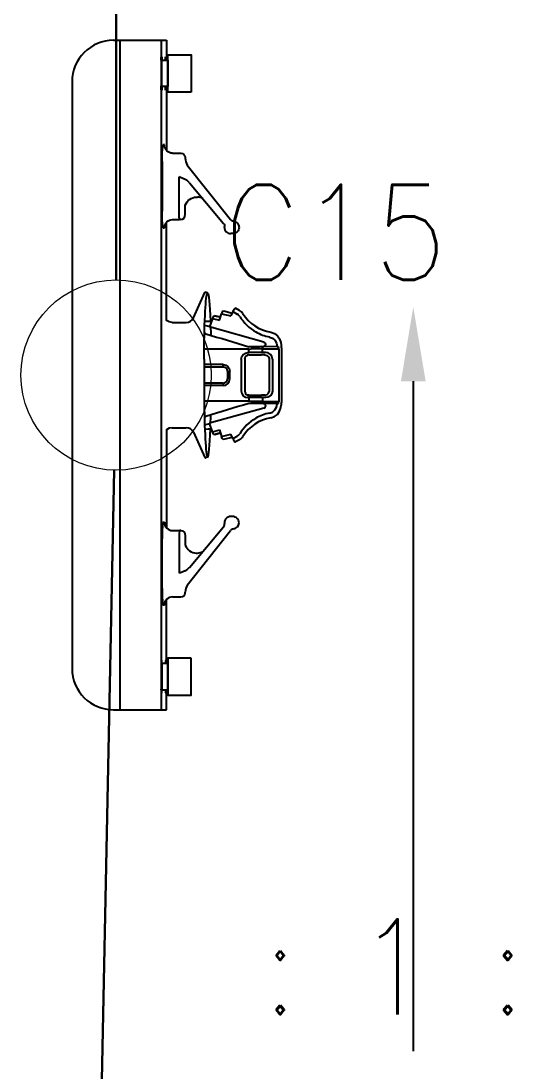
# Model space of a CAD drawing. Header units: inches. Extents: x 47316 to 59086, y 3141 to 11743.
# Drawn here: x 51490.76 to 51503.72, y 11360.63 to 11388.22 of the extents above; entities that cross this region are included whole.
import ezdxf

# ---------------------------------------------------------------- set-up
doc = ezdxf.new("R2010")
doc.units = ezdxf.units.IN
doc.header["$MEASUREMENT"] = 0
doc.styles.get("Standard").update_dxf_attribs({"font": ''})
doc.styles.add('样式 100', font='SimSun.ttf', dxfattribs={"width": 0.7, "height": 3.5})
doc.styles.get('Standard').set_extended_font_data('SimSun')
doc.linetypes.add('_VH_FELT_TAPE', pattern='A,0.4,-0.7,["FELT",Standard,S=0.3,R=0,X=-0.5,Y=-0.15],-0.7', length=1.8)

msp = doc.modelspace()

# ---------------------------------------------------------------- linework, layer by layer
at = {"color": 142, "linetype": '_VH_FELT_TAPE', "lineweight": 30, "ltscale": 5}
for p, q in [((51493.257, 11464.159), (51493.257, 11381.414)), ((51491.837, 11309.449), (51493.206, 11376.415))]:
    msp.add_line(p, q, dxfattribs=at)
at = {"color": 0, "lineweight": -3}
for p, q in [((51493.19, 11387.708), (51494.579, 11387.708)), ((51493.356, 11387.708), (51493.355, 11370.121)), ((51494.443, 11387.708), (51494.442, 11370.121)), ((51492.099, 11386.62), (51492.099, 11371.209)), ((51497.531, 11379.607), (51497.531, 11378.214)), ((51497.601, 11379.626), (51497.601, 11378.209)), ((51495.572, 11379.332), (51495.572, 11378.461)), ((51496.548, 11379.332), (51496.548, 11378.486)), ((51496.64, 11379.338), (51496.64, 11378.486)), ((51497.278, 11379.335), (51497.278, 11378.486)), ((51497.367, 11379.334), (51497.367, 11378.486)), ((51496.182, 11379.017), (51496.182, 11378.811)), ((51496.244, 11378.811), (51496.244, 11379.023)), ((51493.19, 11370.121), (51494.579, 11370.12))]:
    msp.add_line(p, q, dxfattribs=at)
at = {"color": 0, "lineweight": -3, "ltscale": 0.332318}
for p, q in [((51494.579, 11387.708), (51494.579, 11387.183)), ((51494.58, 11386.491), (51494.58, 11384.815)), ((51494.58, 11371.338), (51494.58, 11373.014)), ((51494.579, 11370.121), (51494.579, 11370.645))]:
    msp.add_line(p, q, dxfattribs=at)
at = {"color": 0, "lineweight": -3, "ltscale": 0.001047}
for p, q in [((51494.457, 11387.273), (51494.448, 11387.273)), ((51494.572, 11387.273), (51494.563, 11387.273)), ((51494.448, 11386.402), (51494.457, 11386.402)), ((51494.563, 11386.402), (51494.572, 11386.402)), ((51494.448, 11371.427), (51494.457, 11371.427)), ((51494.563, 11371.427), (51494.572, 11371.427)), ((51494.457, 11370.556), (51494.448, 11370.556)), ((51494.572, 11370.556), (51494.563, 11370.556))]:
    msp.add_line(p, q, dxfattribs=at)
at = {"color": 0, "lineweight": -3, "ltscale": 0.002289}
for p, q in [((51494.443, 11387.184), (51494.443, 11387.164)), ((51494.443, 11370.645), (51494.443, 11370.665))]:
    msp.add_line(p, q, dxfattribs=at)
at = {"color": 0, "lineweight": -3, "ltscale": 0.003926}
for p, q in [((51494.525, 11384.959), (51494.491, 11384.959)), ((51494.926, 11384.741), (51494.96, 11384.741)), ((51494.96, 11383), (51494.926, 11383)), ((51494.491, 11382.782), (51494.525, 11382.782)), ((51494.491, 11375.047), (51494.525, 11375.047)), ((51494.96, 11374.829), (51494.926, 11374.829)), ((51494.525, 11372.87), (51494.491, 11372.87)), ((51494.926, 11373.088), (51494.96, 11373.088))]:
    msp.add_line(p, q, dxfattribs=at)
at = {"color": 0, "lineweight": -3, "ltscale": 0.024965}
for p, q in [((51494.743, 11384.741), (51494.926, 11384.741)), ((51494.743, 11383), (51494.926, 11383)), ((51494.743, 11374.829), (51494.926, 11374.829)), ((51494.743, 11373.088), (51494.926, 11373.088))]:
    msp.add_line(p, q, dxfattribs=at)
at = {"color": 0, "lineweight": -3, "ltscale": 0.15}
for p, q in [((51494.468, 11384.523), (51494.468, 11383.217)), ((51494.468, 11373.305), (51494.468, 11374.611))]:
    msp.add_line(p, q, dxfattribs=at)
at = {"color": 0, "lineweight": -3, "ltscale": 0.205304}
for p, q in [((51495.129, 11384.43), (51496.262, 11382.998)), ((51495.129, 11373.398), (51496.262, 11374.831))]:
    msp.add_line(p, q, dxfattribs=at)
at = {"color": 0, "lineweight": -3, "ltscale": 0.103993}
for p, q in [((51494.914, 11383.217), (51494.914, 11384.123)), ((51494.914, 11374.611), (51494.914, 11373.706))]:
    msp.add_line(p, q, dxfattribs=at)
at = {"color": 0, "lineweight": -3, "ltscale": 0.000957}
for p, q in [((51495.186, 11383.968), (51495.18, 11383.974)), ((51495.186, 11373.861), (51495.18, 11373.854))]:
    msp.add_line(p, q, dxfattribs=at)
at = {"color": 0, "lineweight": -3, "ltscale": 0.160367}
for p, q in [((51495.186, 11383.968), (51496.083, 11382.898)), ((51495.186, 11373.861), (51496.083, 11374.931))]:
    msp.add_line(p, q, dxfattribs=at)
at = {"color": 0, "lineweight": -3, "ltscale": 0.018622}
for p, q in [((51495.074, 11383.217), (51495.074, 11383.379)), ((51495.074, 11374.611), (51495.074, 11374.449))]:
    msp.add_line(p, q, dxfattribs=at)
at = {"color": 0, "lineweight": -3, "ltscale": 0.295107}
for p, q in [((51494.58, 11380.359), (51494.58, 11382.926)), ((51494.58, 11377.47), (51494.58, 11374.903))]:
    msp.add_line(p, q, dxfattribs=at)
at = {"color": 0, "lineweight": -3, "ltscale": 0.006537}
for p, q in [((51496.326, 11382.631), (51496.269, 11382.631)), ((51496.326, 11375.198), (51496.269, 11375.198))]:
    msp.add_line(p, q, dxfattribs=at)
at = {"color": 0, "lineweight": -3, "ltscale": 0.083409}
for p, q in [((51495.293, 11380.419), (51495.591, 11381.081)), ((51495.293, 11377.41), (51495.591, 11376.748))]:
    msp.add_line(p, q, dxfattribs=at)
at = {"color": 0, "lineweight": -3, "ltscale": 0.007489}
for p, q in [((51495.664, 11381.068), (51495.603, 11381.092)), ((51495.664, 11376.761), (51495.603, 11376.736))]:
    msp.add_line(p, q, dxfattribs=at)
at = {"color": 0, "lineweight": -3, "ltscale": 0.004151}
for p, q in [((51496.055, 11380.59), (51496.091, 11380.598)), ((51495.816, 11380.465), (51495.851, 11380.473)), ((51495.816, 11377.364), (51495.851, 11377.356)), ((51496.055, 11377.239), (51496.091, 11377.231))]:
    msp.add_line(p, q, dxfattribs=at)
at = {"color": 0, "lineweight": -3, "ltscale": 0.02591}
for p, q in [((51496.091, 11380.598), (51496.31, 11380.543)), ((51496.091, 11377.231), (51496.31, 11377.286))]:
    msp.add_line(p, q, dxfattribs=at)
at = {"color": 0, "lineweight": -3, "ltscale": 0.025901}
for p, q in [((51496.091, 11380.598), (51496.31, 11380.543)), ((51496.091, 11377.231), (51496.31, 11377.286))]:
    msp.add_line(p, q, dxfattribs=at)
at = {"color": 0, "lineweight": -3, "ltscale": 0.014705}
for p, q in [((51496.329, 11380.582), (51496.273, 11380.467)), ((51496.329, 11377.247), (51496.273, 11377.362))]:
    msp.add_line(p, q, dxfattribs=at)
at = {"color": 0, "lineweight": -3, "ltscale": 0.015161}
for p, q in [((51496.329, 11380.582), (51496.443, 11380.517)), ((51496.329, 11377.247), (51496.443, 11377.312))]:
    msp.add_line(p, q, dxfattribs=at)
at = {"color": 0, "lineweight": -3, "ltscale": 0.013839}
for p, q in [((51496.5, 11380.613), (51496.394, 11380.672)), ((51496.5, 11377.216), (51496.394, 11377.157))]:
    msp.add_line(p, q, dxfattribs=at)
at = {"color": 0, "lineweight": -3, "ltscale": 0.01057}
for p, q in [((51495.588, 11380.332), (51495.68, 11380.331)), ((51495.588, 11377.496), (51495.68, 11377.498))]:
    msp.add_line(p, q, dxfattribs=at)
at = {"color": 0, "lineweight": -3, "ltscale": 0.009875}
for p, q in [((51495.68, 11380.331), (51495.766, 11380.329)), ((51495.68, 11377.498), (51495.766, 11377.5))]:
    msp.add_line(p, q, dxfattribs=at)
at = {"color": 0, "lineweight": -3, "ltscale": 0.027039}
for p, q in [((51495.791, 11380.402), (51495.715, 11380.18)), ((51495.791, 11377.426), (51495.715, 11377.649))]:
    msp.add_line(p, q, dxfattribs=at)
at = {"color": 0, "lineweight": -3, "ltscale": 0.021445}
for p, q in [((51495.791, 11380.402), (51495.972, 11380.357)), ((51495.791, 11377.426), (51495.972, 11377.472))]:
    msp.add_line(p, q, dxfattribs=at)
at = {"color": 0, "lineweight": -3, "ltscale": 0.017538}
for p, q in [((51495.851, 11380.473), (51495.999, 11380.436)), ((51495.851, 11377.356), (51495.999, 11377.393))]:
    msp.add_line(p, q, dxfattribs=at)
at = {"color": 0, "lineweight": -3, "ltscale": 0.017531}
for p, q in [((51495.999, 11380.436), (51495.851, 11380.473)), ((51495.999, 11377.393), (51495.851, 11377.356))]:
    msp.add_line(p, q, dxfattribs=at)
at = {"color": 0, "lineweight": -3, "ltscale": 0.020671}
for p, q in [((51495.972, 11380.357), (51496.031, 11380.527)), ((51495.972, 11377.472), (51496.031, 11377.301))]:
    msp.add_line(p, q, dxfattribs=at)
at = {"color": 0, "lineweight": -3, "ltscale": 0.028629}
for p, q in [((51496.031, 11380.527), (51496.273, 11380.467)), ((51496.031, 11377.301), (51496.273, 11377.362))]:
    msp.add_line(p, q, dxfattribs=at)
at = {"color": 0, "lineweight": -3, "ltscale": 0.04135}
for p, q in [((51494.727, 11380.298), (51495.087, 11380.298)), ((51494.727, 11377.531), (51495.087, 11377.531))]:
    msp.add_line(p, q, dxfattribs=at)
at = {"color": 0, "lineweight": -3, "ltscale": 0.009904}
for p, q in [((51495.579, 11380.034), (51495.616, 11379.999)), ((51495.579, 11377.795), (51495.616, 11377.83))]:
    msp.add_line(p, q, dxfattribs=at)
at = {"color": 0, "lineweight": -3, "ltscale": 0.015889}
for p, q in [((51495.584, 11380.225), (51495.718, 11380.188)), ((51495.584, 11377.603), (51495.718, 11377.64))]:
    msp.add_line(p, q, dxfattribs=at)
at = {"color": 0, "lineweight": -3, "ltscale": 0.170382}
for p, q in [((51497.144, 11379.782), (51495.715, 11380.18)), ((51497.144, 11378.046), (51495.715, 11377.649))]:
    msp.add_line(p, q, dxfattribs=at)
at = {"color": 0, "lineweight": -3, "ltscale": 0.134517}
for p, q in [((51496.744, 11379.596), (51495.573, 11379.596)), ((51496.744, 11378.233), (51495.573, 11378.233))]:
    msp.add_line(p, q, dxfattribs=at)
at = {"color": 0, "lineweight": -3, "ltscale": 0.00256}
for p, q in [((51496.744, 11379.506), (51496.722, 11379.506)), ((51496.747, 11379.442), (51496.725, 11379.442)), ((51496.747, 11378.387), (51496.725, 11378.387)), ((51496.744, 11378.322), (51496.722, 11378.322))]:
    msp.add_line(p, q, dxfattribs=at)
at = {"color": 0, "lineweight": -3, "ltscale": 0.010248}
for p, q in [((51496.744, 11379.506), (51496.744, 11379.596)), ((51496.744, 11378.322), (51496.744, 11378.233))]:
    msp.add_line(p, q, dxfattribs=at)
at = {"color": 0, "lineweight": -3, "ltscale": 0.008713}
for p, q in [((51496.825, 11379.659), (51496.749, 11379.659)), ((51496.825, 11378.169), (51496.749, 11378.169))]:
    msp.add_line(p, q, dxfattribs=at)
at = {"color": 0, "lineweight": -3, "ltscale": 0.002913}
for p, q in [((51496.825, 11379.618), (51496.804, 11379.604)), ((51496.825, 11378.21), (51496.804, 11378.224))]:
    msp.add_line(p, q, dxfattribs=at)
at = {"color": 0, "lineweight": -3, "ltscale": 0.004724}
for p, q in [((51496.825, 11379.618), (51496.825, 11379.659)), ((51496.825, 11378.21), (51496.825, 11378.169))]:
    msp.add_line(p, q, dxfattribs=at)
at = {"color": 0, "lineweight": -3, "ltscale": 0.049453}
for p, q in [((51497.516, 11379.662), (51497.085, 11379.66)), ((51497.516, 11378.166), (51497.085, 11378.169))]:
    msp.add_line(p, q, dxfattribs=at)
at = {"color": 0, "lineweight": -3, "ltscale": 0.048928}
for p, q in [((51497.105, 11379.605), (51497.531, 11379.607)), ((51497.105, 11378.223), (51497.531, 11378.221))]:
    msp.add_line(p, q, dxfattribs=at)
at = {"color": 0, "lineweight": -3, "ltscale": 0.011249}
for p, q in [((51497.105, 11379.507), (51497.105, 11379.605)), ((51497.105, 11378.321), (51497.105, 11378.223))]:
    msp.add_line(p, q, dxfattribs=at)
at = {"color": 0, "lineweight": -3, "ltscale": 0.009686}
for p, q in [((51497.189, 11379.508), (51497.105, 11379.507)), ((51497.166, 11379.443), (51497.082, 11379.443)), ((51497.166, 11378.386), (51497.082, 11378.386)), ((51497.189, 11378.321), (51497.105, 11378.321))]:
    msp.add_line(p, q, dxfattribs=at)
at = {"color": 0, "lineweight": -3, "ltscale": 0.0015}
for p, q in [((51497.184, 11379.717), (51497.184, 11379.73)), ((51497.184, 11378.112), (51497.184, 11378.099))]:
    msp.add_line(p, q, dxfattribs=at)
at = {"color": 0, "lineweight": -3, "ltscale": 0.002544}
for p, q in [((51497.494, 11379.662), (51497.516, 11379.662)), ((51497.494, 11378.166), (51497.516, 11378.166))]:
    msp.add_line(p, q, dxfattribs=at)
at = {"color": 0, "lineweight": -3, "ltscale": 0.000172}
for p, q in [((51497.516, 11379.662), (51497.517, 11379.662)), ((51497.516, 11378.166), (51497.517, 11378.167))]:
    msp.add_line(p, q, dxfattribs=at)
at = {"color": 0, "lineweight": -3, "ltscale": 2.9e-05}
for p, q in [((51497.516, 11379.662), (51497.516, 11379.662)), ((51497.516, 11378.166), (51497.516, 11378.166))]:
    msp.add_line(p, q, dxfattribs=at)
at = {"color": 0, "lineweight": -3, "ltscale": 0.001939}
for p, q in [((51497.599, 11379.671), (51497.601, 11379.654)), ((51497.599, 11378.158), (51497.601, 11378.174))]:
    msp.add_line(p, q, dxfattribs=at)
at = {"color": 0, "lineweight": -3, "ltscale": 0.000719}
for p, q in [((51497.601, 11379.626), (51497.602, 11379.632)), ((51497.601, 11378.203), (51497.602, 11378.197))]:
    msp.add_line(p, q, dxfattribs=at)
at = {"color": 0, "lineweight": -3, "ltscale": 0.038371}
for p, q in [((51496.747, 11379.442), (51497.082, 11379.443)), ((51496.747, 11378.387), (51497.082, 11378.386))]:
    msp.add_line(p, q, dxfattribs=at)
at = {"color": 0, "lineweight": -3, "ltscale": 0.057181}
for p, q in [((51496.07, 11379.191), (51495.572, 11379.191)), ((51496.07, 11378.638), (51495.572, 11378.638))]:
    msp.add_line(p, q, dxfattribs=at)
at = {"color": 0, "lineweight": -3, "ltscale": 0.05757}
for p, q in [((51496.073, 11379.126), (51495.572, 11379.126)), ((51496.073, 11378.702), (51495.572, 11378.702))]:
    msp.add_line(p, q, dxfattribs=at)
at = {"color": 1, "lineweight": -3}
msp.add_line((51501.068, 11378.75), (51501.068, 11361.157), dxfattribs=at)
at = {"color": 0, "lineweight": -3}
for points in [[(51495.231, 11386.35), (51494.621, 11386.35), (51494.621, 11387.324), (51495.231, 11387.324)], [(51495.231, 11371.479), (51494.621, 11371.479), (51494.621, 11370.504), (51495.231, 11370.504)]]:
    msp.add_lwpolyline(points, close=True, dxfattribs=at)
at = {"color": 0}
for points in [[(51494.621, 11386.491), (51494.455, 11386.491), (51494.455, 11387.183), (51494.621, 11387.183)], [(51494.621, 11371.338), (51494.455, 11371.338), (51494.455, 11370.645), (51494.621, 11370.645)]]:
    msp.add_lwpolyline(points, close=True, dxfattribs=at)
at = {"color": 0, "lineweight": -3}
for points in [[(51495.069, 11384.634), (51495.069, 11384.634), (51495.069, 11384.633), (51495.07, 11384.632), (51495.072, 11384.615)], [(51495.07, 11384.054), (51494.951, 11384.107), (51494.914, 11384.123)], [(51494.96, 11383), (51495.005, 11383.009), (51495.043, 11383.037), (51495.066, 11383.08), (51495.073, 11383.141), (51495.074, 11383.217)], [(51496.055, 11380.59), (51496.055, 11380.59), (51496.054, 11380.588), (51496.049, 11380.578), (51496.031, 11380.527)], [(51494.727, 11380.298), (51494.652, 11380.312), (51494.586, 11380.351), (51494.58, 11380.359)], [(51495.816, 11380.465), (51495.816, 11380.465), (51495.815, 11380.463), (51495.81, 11380.453), (51495.791, 11380.402)], [(51497.322, 11380.039), (51497.416, 11380.007), (51497.495, 11379.947), (51497.554, 11379.862), (51497.585, 11379.766), (51497.595, 11379.705)], [(51497.288, 11379.914), (51497.365, 11379.885), (51497.428, 11379.832), (51497.473, 11379.756), (51497.493, 11379.67), (51497.494, 11379.662)], [(51497.367, 11379.334), (51497.353, 11379.401), (51497.315, 11379.458), (51497.257, 11379.495), (51497.189, 11379.508)], [(51497.517, 11379.662), (51497.52, 11379.66), (51497.525, 11379.65), (51497.529, 11379.635)], [(51497.166, 11379.443), (51497.226, 11379.426), (51497.261, 11379.393), (51497.278, 11379.347), (51497.278, 11379.335)], [(51497.166, 11378.386), (51497.226, 11378.402), (51497.261, 11378.436), (51497.278, 11378.481), (51497.278, 11378.494)], [(51497.367, 11378.494), (51497.353, 11378.427), (51497.315, 11378.371), (51497.257, 11378.334), (51497.189, 11378.321)], [(51497.288, 11377.914), (51497.365, 11377.943), (51497.428, 11377.997), (51497.473, 11378.072), (51497.493, 11378.159), (51497.494, 11378.166)], [(51497.322, 11377.79), (51497.416, 11377.822), (51497.495, 11377.882), (51497.554, 11377.967), (51497.585, 11378.062), (51497.595, 11378.123)], [(51497.517, 11378.167), (51497.52, 11378.169), (51497.525, 11378.179), (51497.529, 11378.193)], [(51494.727, 11377.531), (51494.652, 11377.517), (51494.586, 11377.478), (51494.58, 11377.47)], [(51495.816, 11377.364), (51495.816, 11377.364), (51495.815, 11377.365), (51495.81, 11377.376), (51495.791, 11377.426)], [(51496.055, 11377.239), (51496.055, 11377.239), (51496.054, 11377.24), (51496.049, 11377.251), (51496.031, 11377.301)], [(51494.96, 11374.829), (51495.005, 11374.819), (51495.043, 11374.791), (51495.066, 11374.749), (51495.073, 11374.688), (51495.074, 11374.611)], [(51495.07, 11373.775), (51494.951, 11373.721), (51494.914, 11373.706)], [(51495.069, 11373.195), (51495.069, 11373.195), (51495.069, 11373.195), (51495.07, 11373.197), (51495.072, 11373.213)]]:
    msp.add_lwpolyline(points, dxfattribs=at)
at = {"color": 1, "linetype": 'Continuous', "lineweight": 15}
msp.add_circle((51493.257, 11378.914), 2.5, dxfattribs=at)
at = {"color": 0, "lineweight": -3}
for centre, radius, start, end in [((51493.189, 11386.618), 1.09, 89.9584, 179.9242), ((51495.483, 11384.64), 0.412, 183.3908, 210.5741), ((51494.703, 11383.376), 0.771, 58.6916, 61.607), ((51494.925, 11383.727), 0.355, 44.1236, 59.8721), ((51495.375, 11383.266), 0.326, 60.6467, 86.6575), ((51496.269, 11382.794), 0.163, 179.9539, 269.9731), ((51496.925, 11380.307), 0.657, 149.4845, 155.2646), ((51496.377, 11380.394), 0.251, 31.9112, 60.806), ((51495.103, 11380.509), 0.211, 269.6502, 334.5306), ((51496.356, 11380.364), 0.176, 31.6034, 60.3209), ((51497.526, 11381.084), 1.197, 211.6249, 240.1038), ((51497.504, 11381.105), 1.082, 212.3096, 260.285), ((51497.496, 11381.036), 1.14, 240.1975, 259.5266), ((51551.707, 11565.128), 193.44, 253.14401, 253.4945), ((51496.742, 11379.816), 0.221, 270.4623, 286.2241), ((51497.355, 11379.608), 0.175, 359.7727, 8.9158), ((51498.631, 11379.796), 1.039, 184.9835, 186.8823), ((51497.338, 11379.632), 0.264, 0.0337, 4.8769), ((51496.729, 11379.367), 0.075, 93.2501, 108.3632), ((51496.073, 11379.017), 0.109, 359.9776, 89.9192), ((51496.073, 11378.811), 0.109, 270.0808, 0.0224), ((51496.729, 11378.462), 0.075, 251.6368, 266.7499), ((51551.707, 11192.701), 193.44, 106.5055, 106.85599), ((51496.742, 11378.012), 0.221, 73.7759, 89.5377), ((51497.355, 11378.221), 0.175, 351.0842, 0.2273), ((51498.631, 11378.033), 1.039, 173.1177, 175.0165), ((51497.338, 11378.197), 0.264, 355.1231, 359.9663), ((51497.496, 11376.793), 1.14, 100.4734, 119.8025), ((51497.526, 11376.744), 1.197, 119.8962, 148.3751), ((51497.504, 11376.724), 1.082, 99.715, 147.6904), ((51495.103, 11377.32), 0.211, 25.4694, 90.3498), ((51496.356, 11377.464), 0.176, 299.6791, 328.3966), ((51496.377, 11377.435), 0.251, 299.194, 328.0888), ((51496.925, 11377.521), 0.657, 204.7354, 210.5155), ((51496.269, 11375.035), 0.163, 90.0269, 180.0461), ((51495.375, 11374.562), 0.326, 273.3425, 299.3533), ((51494.703, 11374.453), 0.771, 298.393, 301.3084), ((51494.925, 11374.102), 0.355, 300.1279, 315.8764), ((51495.483, 11373.189), 0.412, 149.4259, 176.6092), ((51493.189, 11371.211), 1.09, 180.0758, 270.0416)]:
    msp.add_arc(centre, radius, start, end, dxfattribs=at)
at = {"color": 0, "lineweight": -3, "extrusion": (0, 0, -1)}
for centre, major_axis, ratio, start_param, end_param in [((51494.448, 11387.164), (0, -0.109), 0.052336, 1.754873, 3.141593), ((51494.457, 11387.164), (0, -0.109), 0.052336, 3.141593, 4.529543), ((51494.563, 11387.164), (0, -0.109), 0.052336, 1.753642, 3.141593), ((51494.572, 11387.164), (0, -0.109), 0.052336, 3.141593, 4.529543), ((51494.448, 11386.511), (0, -0.109), 0.052336, 0, 1.570796), ((51494.457, 11386.511), (0, -0.109), 0.052336, 4.895235, 6.283185), ((51494.563, 11386.511), (0, -0.109), 0.052336, 0, 1.38795), ((51494.572, 11386.511), (0, -0.109), 0.052336, 4.895235, 6.283185), ((51494.491, 11384.523), (0, 0.435), 0.052336, 4.712389, 6.283185), ((51494.743, 11384.959), (0, -0.218), 0.99863, 0, 1.570796), ((51494.96, 11384.632), (0, 0.109), 0.99863, 6.283185, 7.836254), ((51495.38, 11383.265), (-0.047, 0.323), 0.998069, -1.069697, 0.100875), ((51495.38, 11383.265), (0, 0.326), 0.99863, 6.239552, 6.276183), ((51495.375, 11383.265), (0, 0.326), 0.99863, 6.283171, 6.341363), ((51494.491, 11383.217), (0, 0.435), 0.052336, 3.141592, 4.712389), ((51494.926, 11383.217), (0, 0.218), 0.052336, 3.141593, 4.712389), ((51494.743, 11382.782), (0, 0.218), 0.99863, 4.712389, 6.283185), ((51495.999, 11382.828), (0, 0.109), 0.99863, 0.872665, 1.695698), ((51496.269, 11382.794), (0, -0.163), 0.99863, 1.570796, 1.695698), ((51496.347, 11383.065), (0, -0.109), 0.99863, 0.077204, 0.900384), ((51496.326, 11382.794), (0, 0.163), 0.99863, 1.570796, 3.141593), ((51496.326, 11382.794), (0, 0.163), 0.99863, 0.077204, 1.570796), ((51495.662, 11379.351), (0, 1.717), 0.052336, 4.701004, 6.153994), ((51495.601, 11379.351), (0, 1.741), 0.052336, 6.167282, 6.304507), ((51495.662, 11379.351), (0, 1.717), 0.052336, 6.153994, 6.304507), ((51495.662, 11379.351), (0, 1.717), 0.052336, 0.021322, 0.964512), ((51495.22, 11378.265), (-1.174, -2.407), 0.036399, 2.961841, 3.14353), ((51495.662, 11379.351), (0, 1.717), 0.052336, 1.07205, 1.207343), ((51497.129, 11379.73), (-0.0116, 0.0532), 0.998565, 0.484863, 1.784713), ((51496.722, 11379.332), (-0.037, 0.17), 0.998565, 4.926306, 6.497102), ((51496.79, 11379.516), (-0.871, -0.001), 0.011369, 4.341898, 4.764752), ((51496.79, 11379.614), (0.871, 0.001), 0.011369, 1.200306, 1.554304), ((51496.79, 11379.669), (-0.816, 0), 0.011369, 4.341898, 4.668466), ((51497.085, 11379.606), (-0.0003, 0.0544), 0.362049, 0.012197, 1.582994), ((51497.142, 11379.637), (-0.0457, -0.0075), 0.567896, 1.313191, 1.634478), ((51497.129, 11379.717), (-0.0116, 0.0532), 0.998565, 1.784713, 3.141592), ((51496.749, 11379.338), (-0.023, 0.106), 0.998565, -1.35688, -0.190603), ((51496.07, 11379.017), (-0.037, 0.17), 0.998565, 0.213917, 1.784713), ((51496.073, 11379.191), (0, -0.0653), 0.052336, 6.2718, 7.842596)]:
    msp.add_ellipse(centre, major_axis=major_axis, ratio=ratio, start_param=start_param, end_param=end_param, dxfattribs=at)
at = {"color": 0, "lineweight": -3}
for centre, major_axis, ratio, start_param, end_param in [((51496.07, 11378.812), (-0.037, -0.17), 0.998565, 0.213917, 1.784713), ((51496.073, 11378.637), (0, 0.0653), 0.052336, 6.2718, 7.842596), ((51495.662, 11378.477), (0, -1.717), 0.052336, 4.701004, 6.153994), ((51496.722, 11378.496), (-0.037, -0.17), 0.998565, 4.926306, 6.497102), ((51496.749, 11378.491), (-0.023, -0.106), 0.998565, -1.35688, -0.190603), ((51496.79, 11378.312), (-0.871, 0.001), 0.011369, 4.341898, 4.764752), ((51496.79, 11378.214), (0.871, -0.001), 0.011369, 1.200306, 1.554304), ((51496.79, 11378.16), (-0.816, 0), 0.011369, 4.341898, 4.668466), ((51497.085, 11378.223), (-0.0003, -0.0544), 0.362049, 0.012197, 1.582994), ((51497.142, 11378.192), (-0.0457, 0.0075), 0.567896, 1.313191, 1.634478), ((51497.129, 11378.112), (-0.0116, -0.0532), 0.998565, 1.784713, 3.141592), ((51497.129, 11378.099), (-0.0116, -0.0532), 0.998565, 0.484863, 1.784713), ((51495.662, 11378.477), (0, -1.717), 0.052336, 1.07205, 1.207343), ((51495.662, 11378.477), (0, -1.717), 0.052336, 0.021322, 0.964512), ((51495.22, 11379.564), (-1.174, 2.407), 0.036399, 2.961841, 3.14353), ((51495.601, 11378.477), (0, -1.741), 0.052336, 6.167282, 6.304507), ((51495.662, 11378.477), (0, -1.717), 0.052336, 6.153994, 6.304507), ((51496.326, 11375.035), (0, -0.163), 0.99863, 1.570796, 3.141593), ((51494.491, 11374.611), (0, -0.435), 0.052336, 3.141592, 4.712389), ((51494.743, 11375.047), (0, -0.218), 0.99863, 4.712389, 6.283185), ((51494.926, 11374.611), (0, -0.218), 0.052336, 3.141593, 4.712389), ((51495.999, 11375.001), (0, -0.109), 0.99863, 0.872665, 1.695698), ((51496.269, 11375.035), (0, 0.163), 0.99863, 1.570796, 1.695698), ((51496.347, 11374.763), (0, 0.109), 0.99863, 0.077204, 0.900384), ((51496.326, 11375.035), (0, -0.163), 0.99863, 0.077204, 1.570796), ((51495.38, 11374.563), (-0.047, -0.323), 0.998069, -1.069697, 0.100875), ((51495.38, 11374.563), (0, -0.326), 0.99863, 6.239552, 6.276183), ((51495.375, 11374.563), (0, -0.326), 0.99863, 6.283171, 6.341363), ((51494.491, 11373.305), (0, -0.435), 0.052336, 4.712389, 6.283185), ((51494.96, 11373.197), (0, -0.109), 0.99863, 6.283185, 7.836254), ((51494.743, 11372.87), (0, 0.218), 0.99863, 0, 1.570796), ((51494.448, 11371.318), (0, 0.109), 0.052336, 0, 1.570796), ((51494.457, 11371.318), (0, 0.109), 0.052336, 4.895235, 6.283185), ((51494.563, 11371.318), (0, 0.109), 0.052336, 0, 1.38795), ((51494.572, 11371.318), (0, 0.109), 0.052336, 4.895235, 6.283185), ((51494.448, 11370.665), (0, 0.109), 0.052336, 1.754873, 3.141593), ((51494.457, 11370.665), (0, 0.109), 0.052336, 3.141593, 4.529543), ((51494.563, 11370.665), (0, 0.109), 0.052336, 1.753642, 3.141593), ((51494.572, 11370.665), (0, 0.109), 0.052336, 3.141593, 4.529543)]:
    msp.add_ellipse(centre, major_axis=major_axis, ratio=ratio, start_param=start_param, end_param=end_param, dxfattribs=at)
at = {"color": 1, "lineweight": -3}
msp.add_solid([(51500.743, 11378.75), (51501.068, 11380.7), (51501.393, 11378.75)], dxfattribs=at)

# ---------------------------------------------------------------- texts
at = {"color": 21, "linetype": 'Continuous', "lineweight": 15, "insert": (51496.079, 11383.914), "char_height": 2.5, "width": 6.53571, "attachment_point": 1, "style": '样式 100'}
msp.add_mtext('\\Fromans.shx;\\W0.9000000000;\\T1.0000000000;\\o\\lC15', dxfattribs=at)
at = {"color": 42, "linetype": 'Continuous', "lineweight": 15, "insert": (51495.545, 11364.619), "char_height": 2.5, "width": 30.85714, "attachment_point": 1, "style": '样式 100'}
msp.add_mtext('\\Fromans.shx;\\W0.9000000000;\\T1.0000000000;\\o\\l : 1 : HDC04701', dxfattribs=at)

doc.saveas('drawing.dxf')
